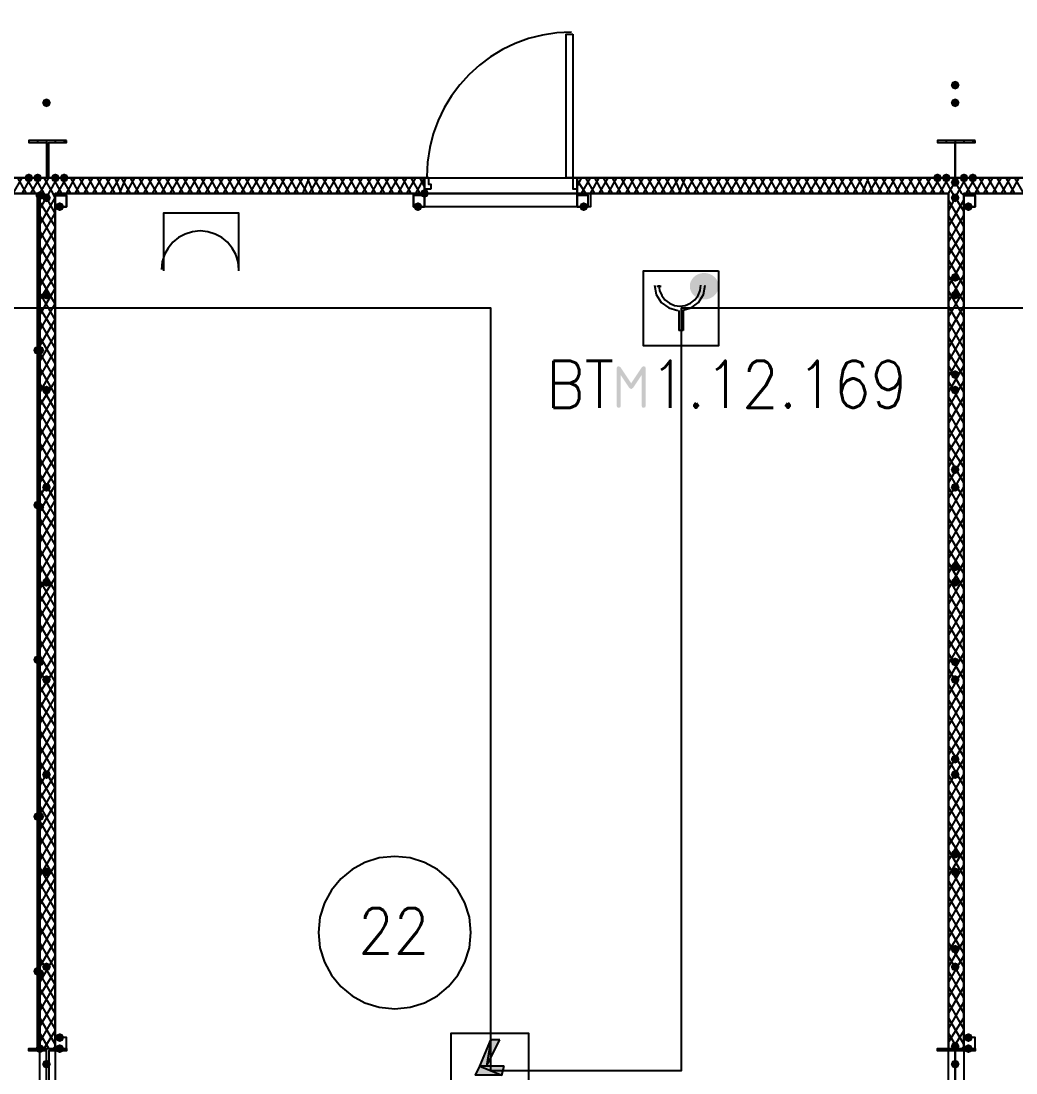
# Model space of a CAD drawing. Header units: millimetres. Extents: x 0 to 420, y 0 to 297.
# Drawn here: x 276.12 to 295.17, y 123.23 to 143.38 of the extents above; entities that cross this region are included whole.
import ezdxf

# ---------------------------------------------------------------- set-up
doc = ezdxf.new("R2010")
doc.units = ezdxf.units.MM
doc.layers.get('0').update_dxf_attribs({"linetype": 'CONTINUOUS'})
doc.styles.get("Standard").update_dxf_attribs({"font": 'STANDARD'})

msp = doc.modelspace()

# ---------------------------------------------------------------- hatches: boundary and pattern name
at = {"true_color": 0x000007}
for points in [[(294.089667, 142.155333), (294.064796, 142.095537), (294.005, 142.070667), (293.945204, 142.095537), (293.920333, 142.155333), (293.945204, 142.215129), (294.005, 142.24), (294.064796, 142.215129)], [(276.690667, 141.816667), (276.665796, 141.756871), (276.606, 141.732), (276.546204, 141.756871), (276.521333, 141.816667), (276.546204, 141.876462), (276.606, 141.901333), (276.665796, 141.876463)], [(294.089667, 141.816667), (294.064796, 141.756871), (294.005, 141.732), (293.945204, 141.756871), (293.920333, 141.816667), (293.945204, 141.876462), (294.005, 141.901333), (294.064796, 141.876463)], [(276.352, 140.377333), (276.327129, 140.317537), (276.267333, 140.292667), (276.207538, 140.317537), (276.182667, 140.377333), (276.207537, 140.437129), (276.267333, 140.462), (276.327129, 140.437129)], [(276.521333, 140.377333), (276.496463, 140.317537), (276.436667, 140.292667), (276.376871, 140.317537), (276.352, 140.377333), (276.376871, 140.437129), (276.436667, 140.462), (276.496462, 140.437129)], [(276.86, 140.377333), (276.835129, 140.317537), (276.775333, 140.292667), (276.715537, 140.317537), (276.690667, 140.377333), (276.715537, 140.437129), (276.775333, 140.462), (276.835129, 140.437129)], [(277.029333, 140.377333), (277.004462, 140.317537), (276.944667, 140.292667), (276.884871, 140.317537), (276.86, 140.377333), (276.884871, 140.437129), (276.944667, 140.462), (277.004462, 140.437129)], [(293.751, 140.377333), (293.726129, 140.317537), (293.666333, 140.292667), (293.606537, 140.317537), (293.581667, 140.377333), (293.606537, 140.437129), (293.666333, 140.462), (293.726129, 140.437129)], [(293.920333, 140.377333), (293.895463, 140.317537), (293.835667, 140.292667), (293.775871, 140.317537), (293.751, 140.377333), (293.775871, 140.437129), (293.835667, 140.462), (293.895462, 140.437129)], [(294.259, 140.377333), (294.234129, 140.317537), (294.174333, 140.292667), (294.114537, 140.317537), (294.089667, 140.377333), (294.114537, 140.437129), (294.174333, 140.462), (294.234129, 140.437129)], [(294.428333, 140.377333), (294.403462, 140.317537), (294.343667, 140.292667), (294.283871, 140.317537), (294.259, 140.377333), (294.283871, 140.437129), (294.343667, 140.462), (294.403462, 140.437129)], [(294.089667, 140.292667), (294.064796, 140.232871), (294.005, 140.208), (293.945204, 140.232871), (293.920333, 140.292667), (293.945204, 140.352462), (294.005, 140.377333), (294.064796, 140.352463)], [(276.690667, 139.996333), (276.665796, 139.936537), (276.606, 139.911667), (276.546204, 139.936537), (276.521333, 139.996333), (276.546204, 140.056129), (276.606, 140.081), (276.665796, 140.056129)], [(283.929667, 140.081), (283.904796, 140.021204), (283.845, 139.996333), (283.785204, 140.021204), (283.760333, 140.081), (283.785204, 140.140796), (283.845, 140.165667), (283.904796, 140.140796)], [(294.089667, 139.996333), (294.064796, 139.936537), (294.005, 139.911667), (293.945204, 139.936537), (293.920333, 139.996333), (293.945204, 140.056129), (294.005, 140.081), (294.064796, 140.056129)], [(276.944667, 139.827), (276.919796, 139.767204), (276.86, 139.742333), (276.800204, 139.767204), (276.775333, 139.827), (276.800204, 139.886796), (276.86, 139.911667), (276.919796, 139.886796)], [(283.802667, 139.827), (283.777796, 139.767204), (283.718, 139.742333), (283.658204, 139.767204), (283.633333, 139.827), (283.658204, 139.886796), (283.718, 139.911667), (283.777796, 139.886796)], [(286.977667, 139.827), (286.952796, 139.767204), (286.893, 139.742333), (286.833204, 139.767204), (286.808333, 139.827), (286.833204, 139.886796), (286.893, 139.911667), (286.952796, 139.886796)], [(294.343667, 139.827), (294.318796, 139.767204), (294.259, 139.742333), (294.199204, 139.767204), (294.174333, 139.827), (294.199204, 139.886796), (294.259, 139.911667), (294.318796, 139.886796)], [(294.089667, 138.472333), (294.064796, 138.412537), (294.005, 138.387667), (293.945204, 138.412537), (293.920333, 138.472333), (293.945204, 138.532129), (294.005, 138.557), (294.064796, 138.532129)], [(276.690667, 138.133667), (276.665796, 138.073871), (276.606, 138.049), (276.546204, 138.073871), (276.521333, 138.133667), (276.546204, 138.193462), (276.606, 138.218333), (276.665796, 138.193463)], [(294.089667, 138.133667), (294.064796, 138.073871), (294.005, 138.049), (293.945204, 138.073871), (293.920333, 138.133667), (293.945204, 138.193462), (294.005, 138.218333), (294.064796, 138.193463)], [(288.040299, 136.770621), (288.070065, 136.760699), (288.079987, 136.730933), (288.079987, 136.014354), (288.070065, 135.984588), (288.040299, 135.974666), (288.010534, 135.984588), (288.000612, 136.014354), (288.000612, 136.599744), (287.838003, 136.356658), (287.801623, 136.332956), (287.764141, 136.356658), (287.602634, 136.599744), (287.602634, 136.014354), (287.592713, 135.984588), (287.562947, 135.974666), (287.532699, 135.984588), (287.522708, 136.014354), (287.522708, 136.730933), (287.532699, 136.760699), (287.562947, 136.770621), (287.597674, 136.750777), (287.801623, 136.444853), (288.006675, 136.752982)], [(294.089667, 136.609667), (294.064796, 136.549871), (294.005, 136.525), (293.945204, 136.549871), (293.920333, 136.609667), (293.945204, 136.669462), (294.005, 136.694333), (294.064796, 136.669463)], [(276.690667, 136.313333), (276.665796, 136.253537), (276.606, 136.228667), (276.546204, 136.253537), (276.521333, 136.313333), (276.546204, 136.373129), (276.606, 136.398), (276.665796, 136.373129)], [(294.089667, 136.313333), (294.064796, 136.253537), (294.005, 136.228667), (293.945204, 136.253537), (293.920333, 136.313333), (293.945204, 136.373129), (294.005, 136.398), (294.064796, 136.373129)], [(294.089667, 134.789333), (294.064796, 134.729537), (294.005, 134.704667), (293.945204, 134.729537), (293.920333, 134.789333), (293.945204, 134.849129), (294.005, 134.874), (294.064796, 134.849129)], [(276.690667, 134.450667), (276.665796, 134.390871), (276.606, 134.366), (276.546204, 134.390871), (276.521333, 134.450667), (276.546204, 134.510462), (276.606, 134.535333), (276.665796, 134.510463)], [(294.089667, 134.450667), (294.064796, 134.390871), (294.005, 134.366), (293.945204, 134.390871), (293.920333, 134.450667), (293.945204, 134.510462), (294.005, 134.535333), (294.064796, 134.510463)], [(294.089667, 132.926667), (294.064796, 132.866871), (294.005, 132.842), (293.945204, 132.866871), (293.920333, 132.926667), (293.945204, 132.986462), (294.005, 133.011333), (294.064796, 132.986463)], [(276.690667, 132.630333), (276.665796, 132.570538), (276.606, 132.545667), (276.546204, 132.570538), (276.521333, 132.630333), (276.546204, 132.690129), (276.606, 132.715), (276.665796, 132.690129)], [(294.089667, 132.630333), (294.064796, 132.570538), (294.005, 132.545667), (293.945204, 132.570538), (293.920333, 132.630333), (293.945204, 132.690129), (294.005, 132.715), (294.064796, 132.690129)], [(294.089667, 131.106333), (294.064796, 131.046538), (294.005, 131.021667), (293.945204, 131.046538), (293.920333, 131.106333), (293.945204, 131.166129), (294.005, 131.191), (294.064796, 131.166129)], [(276.690667, 130.767667), (276.665796, 130.707871), (276.606, 130.683), (276.546204, 130.707871), (276.521333, 130.767667), (276.546204, 130.827462), (276.606, 130.852333), (276.665796, 130.827463)], [(294.089667, 130.767667), (294.064796, 130.707871), (294.005, 130.683), (293.945204, 130.707871), (293.920333, 130.767667), (293.945204, 130.827462), (294.005, 130.852333), (294.064796, 130.827463)], [(294.089667, 129.243667), (294.064796, 129.183871), (294.005, 129.159), (293.945204, 129.183871), (293.920333, 129.243667), (293.945204, 129.303462), (294.005, 129.328333), (294.064796, 129.303463)], [(276.690667, 128.947333), (276.665796, 128.887538), (276.606, 128.862667), (276.546204, 128.887538), (276.521333, 128.947333), (276.546204, 129.007129), (276.606, 129.032), (276.665796, 129.007129)], [(294.089667, 128.947333), (294.064796, 128.887538), (294.005, 128.862667), (293.945204, 128.887538), (293.920333, 128.947333), (293.945204, 129.007129), (294.005, 129.032), (294.064796, 129.007129)], [(294.089667, 127.423333), (294.064796, 127.363538), (294.005, 127.338667), (293.945204, 127.363538), (293.920333, 127.423333), (293.945204, 127.483129), (294.005, 127.508), (294.064796, 127.483129)], [(276.690667, 127.084667), (276.665796, 127.024871), (276.606, 127), (276.546204, 127.024871), (276.521333, 127.084667), (276.546204, 127.144462), (276.606, 127.169333), (276.665796, 127.144463)], [(294.089667, 127.084667), (294.064796, 127.024871), (294.005, 127), (293.945204, 127.024871), (293.920333, 127.084667), (293.945204, 127.144462), (294.005, 127.169333), (294.064796, 127.144463)], [(294.089667, 125.603), (294.064796, 125.543204), (294.005, 125.518333), (293.945204, 125.543204), (293.920333, 125.603), (293.945204, 125.662796), (294.005, 125.687667), (294.064796, 125.662796)], [(276.690667, 125.264333), (276.665796, 125.204537), (276.606, 125.179667), (276.546204, 125.204537), (276.521333, 125.264333), (276.546204, 125.324129), (276.606, 125.349), (276.665796, 125.324129)], [(294.089667, 125.264333), (294.064796, 125.204537), (294.005, 125.179667), (293.945204, 125.204537), (293.920333, 125.264333), (293.945204, 125.324129), (294.005, 125.349), (294.064796, 125.324129)], [(276.944667, 123.909667), (276.919796, 123.849871), (276.86, 123.825), (276.800204, 123.849871), (276.775333, 123.909667), (276.800204, 123.969462), (276.86, 123.994333), (276.919796, 123.969463)], [(294.343667, 123.909667), (294.318796, 123.849871), (294.259, 123.825), (294.199204, 123.849871), (294.174333, 123.909667), (294.199204, 123.969462), (294.259, 123.994333), (294.318796, 123.969463)], [(276.563667, 123.698), (276.538796, 123.638204), (276.479, 123.613333), (276.419204, 123.638204), (276.394333, 123.698), (276.419204, 123.757796), (276.479, 123.782667), (276.538796, 123.757796)], [(276.944667, 123.698), (276.919796, 123.638204), (276.86, 123.613333), (276.800204, 123.638204), (276.775333, 123.698), (276.800204, 123.757796), (276.86, 123.782667), (276.919796, 123.757796)], [(294.089667, 123.740333), (294.064796, 123.680538), (294.005, 123.655667), (293.945204, 123.680538), (293.920333, 123.740333), (293.945204, 123.800129), (294.005, 123.825), (294.064796, 123.800129)], [(294.343667, 123.698), (294.318796, 123.638204), (294.259, 123.613333), (294.199204, 123.638204), (294.174333, 123.698), (294.199204, 123.757796), (294.259, 123.782667), (294.318796, 123.757796)], [(276.690667, 123.401667), (276.665796, 123.341871), (276.606, 123.317), (276.546204, 123.341871), (276.521333, 123.401667), (276.546204, 123.461462), (276.606, 123.486333), (276.665796, 123.461463)], [(294.089667, 123.401667), (294.064796, 123.341871), (294.005, 123.317), (293.945204, 123.341871), (293.920333, 123.401667), (293.945204, 123.461462), (294.005, 123.486333), (294.064796, 123.461463)]]:
    msp.add_hatch(color=0, dxfattribs=at).paths.add_polyline_path(points, flags=0)
at = {"true_color": 0x0000fe}
for points in [[(276.563667, 140.038667), (276.538796, 139.978871), (276.479, 139.954), (276.419204, 139.978871), (276.394333, 140.038667), (276.419204, 140.098462), (276.479, 140.123333), (276.538796, 140.098463)], [(276.563667, 140.038667), (276.538796, 139.978871), (276.479, 139.954), (276.419204, 139.978871), (276.394333, 140.038667), (276.419204, 140.098462), (276.479, 140.123333), (276.538796, 140.098463)], [(276.521333, 137.075333), (276.496463, 137.015537), (276.436667, 136.990667), (276.376871, 137.015537), (276.352, 137.075333), (276.376871, 137.135129), (276.436667, 137.16), (276.496462, 137.135129)], [(276.563667, 137.075333), (276.538796, 137.015537), (276.479, 136.990667), (276.419204, 137.015537), (276.394333, 137.075333), (276.419204, 137.135129), (276.479, 137.16), (276.538796, 137.135129)], [(276.521333, 134.112), (276.496463, 134.052204), (276.436667, 134.027333), (276.376871, 134.052204), (276.352, 134.112), (276.376871, 134.171796), (276.436667, 134.196667), (276.496462, 134.171796)], [(276.563667, 134.069667), (276.538796, 134.009871), (276.479, 133.985), (276.419204, 134.009871), (276.394333, 134.069667), (276.419204, 134.129462), (276.479, 134.154333), (276.538796, 134.129463)], [(276.521333, 131.148667), (276.496463, 131.088871), (276.436667, 131.064), (276.376871, 131.088871), (276.352, 131.148667), (276.376871, 131.208462), (276.436667, 131.233333), (276.496462, 131.208463)], [(276.563667, 131.106333), (276.538796, 131.046538), (276.479, 131.021667), (276.419204, 131.046538), (276.394333, 131.106333), (276.419204, 131.166129), (276.479, 131.191), (276.538796, 131.166129)], [(276.521333, 128.143), (276.496463, 128.083204), (276.436667, 128.058333), (276.376871, 128.083204), (276.352, 128.143), (276.376871, 128.202796), (276.436667, 128.227667), (276.496462, 128.202796)], [(276.563667, 128.143), (276.538796, 128.083204), (276.479, 128.058333), (276.419204, 128.083204), (276.394333, 128.143), (276.419204, 128.202796), (276.479, 128.227667), (276.538796, 128.202796)], [(276.521333, 125.179667), (276.496463, 125.119871), (276.436667, 125.095), (276.376871, 125.119871), (276.352, 125.179667), (276.376871, 125.239462), (276.436667, 125.264333), (276.496462, 125.239463)], [(276.563667, 125.137333), (276.538796, 125.077538), (276.479, 125.052667), (276.419204, 125.077538), (276.394333, 125.137333), (276.419204, 125.197129), (276.479, 125.222), (276.538796, 125.197129)]]:
    msp.add_hatch(color=0, dxfattribs=at).paths.add_polyline_path(points, flags=0)
at = {"true_color": 0x000007}
h = msp.add_hatch(color=0, dxfattribs=at)
h.paths.add_polyline_path([(276.479, 140.038667), (276.436667, 140.038667), (276.479, 123.698)], flags=0)
h.paths.add_polyline_path([(276.436667, 140.038667), (276.479, 123.698), (276.436667, 123.698)], flags=0)
at = {"true_color": 0x000001}
h = msp.add_hatch(color=0, dxfattribs=at)
edge = h.paths.add_edge_path(flags=0)
edge.add_ellipse((289.200167, 138.302999), major_axis=(0.275167, 0), ratio=0.923077, start_angle=0, end_angle=360)
h = msp.add_hatch(color=0, dxfattribs=at)
h.paths.add_polyline_path([(285.284334, 123.867333), (285.115001, 123.867333), (285.030334, 123.359333)], flags=0)
h.paths.add_polyline_path([(285.115001, 123.867333), (285.030334, 123.359333), (284.903334, 123.359333)], flags=0)
h = msp.add_hatch(color=0, dxfattribs=at)
h.paths.add_polyline_path([(285.369001, 123.359333), (284.903334, 123.359333), (285.326667, 123.19)], flags=0)
h.paths.add_polyline_path([(284.903334, 123.359333), (285.326667, 123.19), (284.818667, 123.19)], flags=0)

# ---------------------------------------------------------------- linework, layer by layer
at = {"color": 0, "true_color": 0x000008}
msp.add_lwpolyline([(380.322667, 140.377333), (380.322667, 187.452), (258.868333, 187.452), (258.868333, 140.377333)], close=True, dxfattribs=at)
at = {"color": 0, "true_color": 0x000007}
for points in [[(286.660167, 143.171333), (286.376658, 143.157018), (286.10134, 143.115), (285.835605, 143.046674), (285.580849, 142.953432), (285.338463, 142.83667), (285.109843, 142.697781), (284.896381, 142.538158), (284.699472, 142.359195), (284.520509, 142.162286), (284.360886, 141.948824), (284.221996, 141.720204), (284.105234, 141.477818), (284.011993, 141.223061), (283.943667, 140.957327), (283.901649, 140.682009), (283.887333, 140.3985)], [(276.267333, 141.097), (276.267333, 141.054667)], [(276.436667, 141.097), (276.436667, 141.054667)], [(276.606, 141.097), (276.606, 140.377333)], [(276.775333, 141.097), (276.775333, 141.054667)], [(276.944667, 141.097), (276.944667, 141.054667)], [(293.666333, 141.097), (293.666333, 141.054667)], [(293.835667, 141.097), (293.835667, 141.054667)], [(294.005, 141.097), (294.005, 140.377333)], [(294.174333, 141.097), (294.174333, 141.054667)], [(294.343667, 141.097), (294.343667, 141.054667)], [(283.845, 140.377333), (269.367, 140.377333)], [(275.971, 140.081), (276.140333, 140.377333)], [(276.225, 140.081), (276.055667, 140.377333)], [(276.140333, 140.081), (276.309667, 140.377333)], [(276.394333, 140.081), (276.225, 140.377333)], [(276.309667, 140.081), (276.479, 140.377333)], [(276.563667, 140.081), (276.394333, 140.377333)], [(276.479, 140.081), (276.648333, 140.377333)], [(276.733, 140.081), (276.563667, 140.377333)], [(276.648333, 140.081), (276.817667, 140.377333)], [(276.902333, 140.081), (276.733, 140.377333)], [(276.817667, 140.081), (276.987, 140.377333)], [(277.071667, 140.081), (276.902333, 140.377333)], [(276.987, 140.081), (277.156333, 140.377333)], [(277.241, 140.081), (277.071667, 140.377333)], [(277.156333, 140.081), (277.325667, 140.377333)], [(277.410333, 140.081), (277.241, 140.377333)], [(277.325667, 140.081), (277.495, 140.377333)], [(277.579667, 140.081), (277.410333, 140.377333)], [(277.495, 140.081), (277.664333, 140.377333)], [(277.749, 140.081), (277.579667, 140.377333)], [(277.664333, 140.081), (277.833667, 140.377333)], [(277.918333, 140.081), (277.749, 140.377333)], [(277.833667, 140.081), (278.003, 140.377333)], [(278.045333, 140.081), (277.918333, 140.377333)], [(278.003, 140.081), (278.13, 140.377333)], [(278.214667, 140.081), (278.045333, 140.377333)], [(278.13, 140.081), (278.299333, 140.377333)], [(278.384, 140.081), (278.214667, 140.377333)], [(278.299333, 140.081), (278.468667, 140.377333)], [(278.553333, 140.081), (278.384, 140.377333)], [(278.468667, 140.081), (278.638, 140.377333)], [(278.722667, 140.081), (278.553333, 140.377333)], [(278.638, 140.081), (278.807333, 140.377333)], [(278.892, 140.081), (278.722667, 140.377333)], [(278.807333, 140.081), (278.976667, 140.377333)], [(279.061333, 140.081), (278.892, 140.377333)], [(278.976667, 140.081), (279.146, 140.377333)], [(279.230667, 140.081), (279.061333, 140.377333)], [(279.146, 140.081), (279.315333, 140.377333)], [(279.4, 140.081), (279.230667, 140.377333)], [(279.315333, 140.081), (279.484667, 140.377333)], [(279.569333, 140.081), (279.4, 140.377333)], [(279.484667, 140.081), (279.654, 140.377333)], [(279.738667, 140.081), (279.569333, 140.377333)], [(279.654, 140.081), (279.823333, 140.377333)], [(279.908, 140.081), (279.738667, 140.377333)], [(279.823333, 140.081), (279.992667, 140.377333)], [(280.077333, 140.081), (279.908, 140.377333)], [(279.992667, 140.081), (280.162, 140.377333)], [(280.246667, 140.081), (280.077333, 140.377333)], [(280.162, 140.081), (280.331333, 140.377333)], [(280.416, 140.081), (280.246667, 140.377333)], [(280.331333, 140.081), (280.500667, 140.377333)], [(280.585333, 140.081), (280.416, 140.377333)], [(280.500667, 140.081), (280.67, 140.377333)], [(280.754667, 140.081), (280.585333, 140.377333)], [(280.67, 140.081), (280.839333, 140.377333)], [(280.924, 140.081), (280.754667, 140.377333)], [(280.839333, 140.081), (281.008667, 140.377333)], [(281.093333, 140.081), (280.924, 140.377333)], [(281.008667, 140.081), (281.178, 140.377333)], [(281.262667, 140.081), (281.093333, 140.377333)], [(281.178, 140.081), (281.347333, 140.377333)], [(281.432, 140.081), (281.262667, 140.377333)], [(281.347333, 140.081), (281.516667, 140.377333)], [(281.601333, 140.081), (281.432, 140.377333)], [(281.516667, 140.081), (281.643667, 140.377333)], [(281.728333, 140.081), (281.601333, 140.377333)], [(281.643667, 140.081), (281.813, 140.377333)], [(281.897667, 140.081), (281.728333, 140.377333)], [(281.813, 140.081), (281.982333, 140.377333)], [(282.067, 140.081), (281.897667, 140.377333)], [(281.982333, 140.081), (282.151667, 140.377333)], [(282.236333, 140.081), (282.067, 140.377333)], [(282.151667, 140.081), (282.321, 140.377333)], [(282.405667, 140.081), (282.236333, 140.377333)], [(282.321, 140.081), (282.490333, 140.377333)], [(282.575, 140.081), (282.405667, 140.377333)], [(282.490333, 140.081), (282.659667, 140.377333)], [(282.744333, 140.081), (282.575, 140.377333)], [(282.659667, 140.081), (282.829, 140.377333)], [(282.913667, 140.081), (282.744333, 140.377333)], [(282.829, 140.081), (282.998333, 140.377333)], [(283.083, 140.081), (282.913667, 140.377333)], [(282.998333, 140.081), (283.167667, 140.377333)], [(283.252333, 140.081), (283.083, 140.377333)], [(283.167667, 140.081), (283.337, 140.377333)], [(283.421667, 140.081), (283.252333, 140.377333)], [(283.337, 140.081), (283.506333, 140.377333)], [(283.591, 140.081), (283.421667, 140.377333)], [(283.506333, 140.081), (283.675667, 140.377333)], [(283.760333, 140.081), (283.591, 140.377333)], [(283.675667, 140.081), (283.845, 140.377333)], [(283.845, 140.208), (283.760333, 140.377333)], [(283.845, 140.377333), (283.845, 140.165667), (283.845, 140.081)], [(283.845, 140.081), (283.845, 140.165667), (283.845, 140.377333), (283.845, 140.165667)], [(286.766, 140.208), (286.850667, 140.377333)], [(286.766, 140.377333), (286.766, 140.165667), (286.766, 140.081)], [(286.766, 140.081), (286.766, 140.165667), (286.766, 140.377333), (286.766, 140.165667)], [(301.244, 140.377333), (286.766, 140.377333)], [(286.935333, 140.081), (286.766, 140.335)], [(286.850667, 140.081), (287.02, 140.377333)], [(287.104667, 140.081), (286.935333, 140.377333)], [(287.02, 140.081), (287.189333, 140.377333)], [(287.274, 140.081), (287.104667, 140.377333)], [(287.189333, 140.081), (287.358667, 140.377333)], [(287.443333, 140.081), (287.274, 140.377333)], [(287.358667, 140.081), (287.528, 140.377333)], [(287.612667, 140.081), (287.443333, 140.377333)], [(287.528, 140.081), (287.697333, 140.377333)], [(287.782, 140.081), (287.612667, 140.377333)], [(287.697333, 140.081), (287.866667, 140.377333)], [(287.951333, 140.081), (287.782, 140.377333)], [(287.866667, 140.081), (288.036, 140.377333)], [(288.120667, 140.081), (287.951333, 140.377333)], [(288.036, 140.081), (288.205333, 140.377333)], [(288.29, 140.081), (288.120667, 140.377333)], [(288.205333, 140.081), (288.374667, 140.377333)], [(288.459333, 140.081), (288.29, 140.377333)], [(288.374667, 140.081), (288.544, 140.377333)], [(288.628667, 140.081), (288.459333, 140.377333)], [(288.544, 140.081), (288.713333, 140.377333)], [(288.755667, 140.081), (288.628667, 140.377333)], [(288.713333, 140.081), (288.840333, 140.377333)], [(288.925, 140.081), (288.755667, 140.377333)], [(288.840333, 140.081), (289.009667, 140.377333)], [(289.094333, 140.081), (288.925, 140.377333)], [(289.009667, 140.081), (289.179, 140.377333)], [(289.263667, 140.081), (289.094333, 140.377333)], [(289.179, 140.081), (289.348333, 140.377333)], [(289.433, 140.081), (289.263667, 140.377333)], [(289.348333, 140.081), (289.517667, 140.377333)], [(289.602333, 140.081), (289.433, 140.377333)], [(289.517667, 140.081), (289.687, 140.377333)], [(289.771667, 140.081), (289.602333, 140.377333)], [(289.687, 140.081), (289.856333, 140.377333)], [(289.941, 140.081), (289.771667, 140.377333)], [(289.856333, 140.081), (290.025667, 140.377333)], [(290.110333, 140.081), (289.941, 140.377333)], [(290.025667, 140.081), (290.195, 140.377333)], [(290.279667, 140.081), (290.110333, 140.377333)], [(290.195, 140.081), (290.364333, 140.377333)], [(290.449, 140.081), (290.279667, 140.377333)], [(290.364333, 140.081), (290.533667, 140.377333)], [(290.618333, 140.081), (290.449, 140.377333)], [(290.533667, 140.081), (290.703, 140.377333)], [(290.787667, 140.081), (290.618333, 140.377333)], [(290.703, 140.081), (290.872333, 140.377333)], [(290.957, 140.081), (290.787667, 140.377333)], [(290.872333, 140.081), (291.041667, 140.377333)], [(291.126333, 140.081), (290.957, 140.377333)], [(291.041667, 140.081), (291.211, 140.377333)], [(291.295667, 140.081), (291.126333, 140.377333)], [(291.211, 140.081), (291.380333, 140.377333)], [(291.465, 140.081), (291.295667, 140.377333)], [(291.380333, 140.081), (291.549667, 140.377333)], [(291.634333, 140.081), (291.465, 140.377333)], [(291.549667, 140.081), (291.719, 140.377333)], [(291.803667, 140.081), (291.634333, 140.377333)], [(291.719, 140.081), (291.888333, 140.377333)], [(291.973, 140.081), (291.803667, 140.377333)], [(291.888333, 140.081), (292.057667, 140.377333)], [(292.142333, 140.081), (291.973, 140.377333)], [(292.057667, 140.081), (292.227, 140.377333)], [(292.311667, 140.081), (292.142333, 140.377333)], [(292.227, 140.081), (292.354, 140.377333)], [(292.438667, 140.081), (292.311667, 140.377333)], [(292.354, 140.081), (292.523333, 140.377333)], [(292.608, 140.081), (292.438667, 140.377333)], [(292.523333, 140.081), (292.692667, 140.377333)], [(292.777333, 140.081), (292.608, 140.377333)], [(292.692667, 140.081), (292.862, 140.377333)], [(292.946667, 140.081), (292.777333, 140.377333)], [(292.862, 140.081), (293.031333, 140.377333)], [(293.116, 140.081), (292.946667, 140.377333)], [(293.031333, 140.081), (293.200667, 140.377333)], [(293.285333, 140.081), (293.116, 140.377333)], [(293.200667, 140.081), (293.37, 140.377333)], [(293.454667, 140.081), (293.285333, 140.377333)], [(293.37, 140.081), (293.539333, 140.377333)], [(293.624, 140.081), (293.454667, 140.377333)], [(293.539333, 140.081), (293.708667, 140.377333)], [(293.793333, 140.081), (293.624, 140.377333)], [(293.708667, 140.081), (293.878, 140.377333)], [(293.962667, 140.081), (293.793333, 140.377333)], [(293.878, 140.081), (294.047333, 140.377333)], [(294.132, 140.081), (293.962667, 140.377333)], [(294.047333, 140.081), (294.216667, 140.377333)], [(294.301333, 140.081), (294.132, 140.377333)], [(294.216667, 140.081), (294.386, 140.377333)], [(294.470667, 140.081), (294.301333, 140.377333)], [(294.386, 140.081), (294.555333, 140.377333)], [(294.64, 140.081), (294.470667, 140.377333)], [(294.555333, 140.081), (294.724667, 140.377333)], [(294.809333, 140.081), (294.64, 140.377333)], [(294.724667, 140.081), (294.894, 140.377333)], [(294.978667, 140.081), (294.809333, 140.377333)], [(294.894, 140.081), (295.063333, 140.377333)], [(295.148, 140.081), (294.978667, 140.377333)], [(295.063333, 140.081), (295.232667, 140.377333)], [(295.317333, 140.081), (295.148, 140.377333)], [(269.367, 140.081), (276.479, 140.081)], [(276.479, 140.038667), (276.479, 140.081)], [(276.479, 139.784667), (276.648333, 140.081)], [(276.479, 140.081), (276.479, 123.698), (276.775333, 123.698), (276.775333, 140.081)], [(276.775333, 139.7), (276.563667, 140.081)], [(276.775333, 139.996333), (276.733, 140.081)], [(276.775333, 140.081), (283.845, 140.081)], [(276.86, 140.081), (276.86, 140.038667)], [(283.718, 140.081), (283.718, 140.038667)], [(283.845, 139.954), (283.845, 140.081), (285.326667, 140.081)], [(285.326667, 140.081), (286.766, 140.081), (286.766, 139.954)], [(286.766, 140.081), (293.878, 140.081)], [(286.893, 140.081), (286.893, 140.038667)], [(293.878, 140.038667), (293.878, 140.081)], [(293.878, 139.742333), (294.047333, 140.081)], [(293.878, 140.081), (293.878, 123.698), (294.174333, 123.698), (294.174333, 140.081)], [(294.174333, 139.742333), (293.962667, 140.081)], [(294.174333, 140.038667), (294.132, 140.081)], [(294.174333, 140.081), (301.244, 140.081)], [(294.259, 140.081), (294.259, 140.038667)], [(276.479, 140.038667), (276.479, 123.698), (276.436667, 140.038667), (276.436667, 123.698)], [(276.479, 139.488333), (276.775333, 139.996333)], [(276.775333, 139.446), (276.479, 139.911667)], [(285.326667, 139.827), (283.845, 139.827), (283.845, 139.954)], [(286.766, 139.954), (286.766, 139.827), (285.326667, 139.827)], [(293.878, 139.446), (294.174333, 139.954)], [(294.174333, 139.446), (293.878, 139.954)], [(276.479, 139.192), (276.775333, 139.7)], [(276.775333, 139.149667), (276.479, 139.657667)], [(293.878, 139.149667), (294.174333, 139.657667)], [(294.174333, 139.149667), (293.878, 139.657667)], [(276.479, 138.895667), (276.775333, 139.403667)], [(276.775333, 138.853333), (276.479, 139.361333)], [(293.878, 138.895667), (294.174333, 139.361333)], [(294.174333, 138.853333), (293.878, 139.361333)], [(276.479, 138.599333), (276.775333, 139.107333)], [(276.775333, 138.557), (276.479, 139.065)], [(293.878, 138.599333), (294.174333, 139.107333)], [(294.174333, 138.599333), (293.878, 139.065)], [(276.479, 138.303), (276.775333, 138.811)], [(276.775333, 138.260667), (276.479, 138.768667)], [(293.878, 138.303), (294.174333, 138.811)], [(294.174333, 138.303), (293.878, 138.811)], [(276.479, 138.049), (276.775333, 138.514667)], [(276.775333, 137.964333), (276.479, 138.472333)], [(288.036001, 138.599333), (289.475334, 138.599333)], [(293.878, 138.006667), (294.174333, 138.514667)], [(294.174333, 138.006667), (293.878, 138.514667)], [(276.479, 137.752667), (276.775333, 138.260667)], [(276.775333, 137.668), (276.479, 138.176)], [(293.878, 137.710333), (294.174333, 138.218333)], [(294.174333, 137.710333), (293.878, 138.218333)], [(276.479, 137.456333), (276.775333, 137.964333)], [(276.775333, 137.414), (276.479, 137.879667)], [(293.878, 137.414), (294.174333, 137.922)], [(294.174333, 137.414), (293.878, 137.922)], [(276.479, 137.16), (276.775333, 137.668)], [(276.775333, 137.117667), (276.479, 137.625667)], [(293.878, 137.117667), (294.174333, 137.625667)], [(294.174333, 137.117667), (293.878, 137.625667)], [(276.479, 136.863667), (276.775333, 137.371667)], [(276.775333, 136.821333), (276.479, 137.329333)], [(293.878, 136.863667), (294.174333, 137.371667)], [(294.174333, 136.821333), (293.878, 137.329333)], [(276.479, 136.567333), (276.775333, 137.075333)], [(276.775333, 136.525), (276.479, 137.033)], [(293.878, 136.567333), (294.174333, 137.075333)], [(294.174333, 136.567333), (293.878, 137.033)], [(276.479, 136.271), (276.775333, 136.779)], [(276.775333, 136.228667), (276.479, 136.736667)], [(293.878, 136.271), (294.174333, 136.779)], [(294.174333, 136.271), (293.878, 136.779)], [(276.479, 136.017), (276.775333, 136.482667)], [(276.775333, 135.932333), (276.479, 136.440333)], [(293.878, 135.974667), (294.174333, 136.482667)], [(294.174333, 135.974667), (293.878, 136.482667)], [(276.479, 135.720667), (276.775333, 136.228667)], [(276.775333, 135.678333), (276.479, 136.144)], [(293.878, 135.678333), (294.174333, 136.186333)], [(294.174333, 135.678333), (293.878, 136.186333)], [(276.479, 135.424333), (276.775333, 135.932333)], [(276.775333, 135.382), (276.479, 135.89)], [(293.878, 135.382), (294.174333, 135.89)], [(294.174333, 135.382), (293.878, 135.89)], [(276.479, 135.128), (276.775333, 135.636)], [(276.775333, 135.085667), (276.479, 135.593667)], [(293.878, 135.128), (294.174333, 135.593667)], [(294.174333, 135.085667), (293.878, 135.593667)], [(276.479, 134.831667), (276.775333, 135.339667)], [(276.775333, 134.789333), (276.479, 135.297333)], [(293.878, 134.831667), (294.174333, 135.339667)], [(294.174333, 134.831667), (293.878, 135.297333)], [(276.479, 134.535333), (276.775333, 135.043333)], [(293.878, 134.535333), (294.174333, 135.043333)], [(294.174333, 134.535333), (293.878, 135.043333)], [(276.775333, 134.493), (276.479, 135.001)], [(276.479, 134.281333), (276.775333, 134.747)], [(276.775333, 134.196667), (276.479, 134.704667)], [(293.878, 134.239), (294.174333, 134.747)], [(294.174333, 134.239), (293.878, 134.747)], [(276.479, 133.985), (276.775333, 134.493)], [(276.775333, 133.900333), (276.479, 134.408333)], [(293.878, 133.942667), (294.174333, 134.450667)], [(294.174333, 133.942667), (293.878, 134.450667)], [(276.479, 133.688667), (276.775333, 134.196667)], [(276.775333, 133.646333), (276.479, 134.112)], [(293.878, 133.646333), (294.174333, 134.154333)], [(294.174333, 133.646333), (293.878, 134.154333)], [(276.479, 133.392333), (276.775333, 133.900333)], [(276.775333, 133.35), (276.479, 133.858)], [(293.878, 133.35), (294.174333, 133.858)], [(294.174333, 133.35), (293.878, 133.858)], [(276.479, 133.096), (276.775333, 133.604)], [(276.775333, 133.053667), (276.479, 133.561667)], [(293.878, 133.096), (294.174333, 133.561667)], [(294.174333, 133.053667), (293.878, 133.561667)], [(276.479, 132.799667), (276.775333, 133.307667)], [(276.775333, 132.757333), (276.479, 133.265333)], [(293.878, 132.799667), (294.174333, 133.307667)], [(294.174333, 132.799667), (293.878, 133.265333)], [(276.479, 132.503333), (276.775333, 133.011333)], [(293.878, 132.503333), (294.174333, 133.011333)], [(294.174333, 132.503333), (293.878, 133.011333)], [(276.775333, 132.461), (276.479, 132.969)], [(276.479, 132.249333), (276.775333, 132.715)], [(276.775333, 132.164667), (276.479, 132.672667)], [(293.878, 132.207), (294.174333, 132.715)], [(294.174333, 132.207), (293.878, 132.715)], [(276.479, 131.953), (276.775333, 132.461)], [(293.878, 131.910667), (294.174333, 132.418667)], [(294.174333, 131.910667), (293.878, 132.418667)], [(276.775333, 131.910667), (276.479, 132.376333)], [(276.479, 131.656667), (276.775333, 132.164667)], [(276.775333, 131.614333), (276.479, 132.122333)], [(293.878, 131.614333), (294.174333, 132.122333)], [(294.174333, 131.614333), (293.878, 132.122333)], [(276.479, 131.360333), (276.775333, 131.868333)], [(276.775333, 131.318), (276.479, 131.826)], [(293.878, 131.360333), (294.174333, 131.826)], [(294.174333, 131.318), (293.878, 131.826)], [(276.479, 131.064), (276.775333, 131.572)], [(276.775333, 131.021667), (276.479, 131.529667)], [(293.878, 131.064), (294.174333, 131.572)], [(294.174333, 131.064), (293.878, 131.529667)], [(276.479, 130.767667), (276.775333, 131.275667)], [(276.775333, 130.725333), (276.479, 131.233333)], [(293.878, 130.767667), (294.174333, 131.275667)], [(294.174333, 130.767667), (293.878, 131.275667)], [(276.479, 130.513667), (276.775333, 130.979333)], [(276.775333, 130.429), (276.479, 130.937)], [(293.878, 130.471333), (294.174333, 130.979333)], [(294.174333, 130.471333), (293.878, 130.979333)], [(276.479, 130.217333), (276.775333, 130.725333)], [(276.775333, 130.132667), (276.479, 130.640667)], [(293.878, 130.175), (294.174333, 130.683)], [(294.174333, 130.175), (293.878, 130.683)], [(276.479, 129.921), (276.775333, 130.429)], [(293.878, 129.878667), (294.174333, 130.386667)], [(294.174333, 129.878667), (293.878, 130.386667)], [(276.775333, 129.878667), (276.479, 130.344333)], [(276.479, 129.624667), (276.775333, 130.132667)], [(276.775333, 129.582333), (276.479, 130.090333)], [(293.878, 129.582333), (294.174333, 130.090333)], [(294.174333, 129.582333), (293.878, 130.090333)], [(276.479, 129.328333), (276.775333, 129.836333)], [(276.775333, 129.286), (276.479, 129.794)], [(293.878, 129.328333), (294.174333, 129.794)], [(294.174333, 129.286), (293.878, 129.794)], [(276.479, 129.032), (276.775333, 129.54)], [(276.775333, 128.989667), (276.479, 129.497667)], [(293.878, 129.032), (294.174333, 129.54)], [(294.174333, 129.032), (293.878, 129.497667)], [(276.479, 128.735667), (276.775333, 129.243667)], [(276.775333, 128.693333), (276.479, 129.201333)], [(293.878, 128.735667), (294.174333, 129.243667)], [(294.174333, 128.735667), (293.878, 129.243667)], [(276.479, 128.481667), (276.775333, 128.947333)], [(276.775333, 128.397), (276.479, 128.905)], [(293.878, 128.439333), (294.174333, 128.947333)], [(294.174333, 128.439333), (293.878, 128.947333)], [(276.479, 128.185333), (276.775333, 128.693333)], [(276.775333, 128.143), (276.479, 128.608667)], [(293.878, 128.143), (294.174333, 128.651)], [(294.174333, 128.143), (293.878, 128.651)], [(276.479, 127.889), (276.775333, 128.397)], [(276.775333, 127.846667), (276.479, 128.354667)], [(293.878, 127.846667), (294.174333, 128.354667)], [(294.174333, 127.846667), (293.878, 128.354667)], [(276.479, 127.592667), (276.775333, 128.100667)], [(276.775333, 127.550333), (276.479, 128.058333)], [(293.878, 127.592667), (294.174333, 128.058333)], [(294.174333, 127.550333), (293.878, 128.058333)], [(276.479, 127.296333), (276.775333, 127.804333)], [(276.775333, 127.254), (276.479, 127.762)], [(293.878, 127.296333), (294.174333, 127.804333)], [(294.174333, 127.296333), (293.878, 127.762)], [(276.479, 127), (276.775333, 127.508)], [(276.775333, 126.957667), (276.479, 127.465667)], [(284.734, 125.9205), (284.704328, 126.214844), (284.619228, 126.488996), (284.484572, 126.737083), (284.306232, 126.953232), (284.090083, 127.131572), (283.841996, 127.266228), (283.567844, 127.351328), (283.2735, 127.381), (282.979156, 127.351328), (282.705004, 127.266228), (282.456917, 127.131572), (282.240768, 126.953232), (282.062428, 126.737083), (281.927772, 126.488996), (281.842672, 126.214844), (281.813, 125.9205)], [(293.878, 127), (294.174333, 127.508)], [(294.174333, 127), (293.878, 127.508)], [(276.479, 126.746), (276.775333, 127.211667)], [(276.775333, 126.661333), (276.479, 127.169333)], [(293.878, 126.703667), (294.174333, 127.211667)], [(294.174333, 126.703667), (293.878, 127.211667)], [(276.479, 126.449667), (276.775333, 126.957667)], [(276.775333, 126.365), (276.479, 126.873)], [(293.878, 126.407333), (294.174333, 126.915333)], [(294.174333, 126.407333), (293.878, 126.915333)], [(276.479, 126.153333), (276.775333, 126.661333)], [(276.775333, 126.111), (276.479, 126.576667)], [(293.878, 126.111), (294.174333, 126.619)], [(294.174333, 126.111), (293.878, 126.619)], [(276.479, 125.857), (276.775333, 126.365)], [(276.775333, 125.814667), (276.479, 126.322667)], [(293.878, 125.814667), (294.174333, 126.322667)], [(294.174333, 125.814667), (293.878, 126.322667)], [(276.479, 125.560667), (276.775333, 126.068667)], [(276.775333, 125.518333), (276.479, 126.026333)], [(293.878, 125.560667), (294.174333, 126.026333)], [(294.174333, 125.518333), (293.878, 126.026333)], [(276.479, 125.264333), (276.775333, 125.772333)], [(281.813, 125.9205), (281.842672, 125.626156), (281.927772, 125.352004), (282.062428, 125.103917), (282.240768, 124.887768), (282.456917, 124.709428), (282.705004, 124.574772), (282.979156, 124.489672), (283.2735, 124.46), (283.567844, 124.489672), (283.841996, 124.574772), (284.090083, 124.709428), (284.306232, 124.887768), (284.484572, 125.103917), (284.619228, 125.352004), (284.704328, 125.626156), (284.734, 125.9205)], [(293.878, 125.264333), (294.174333, 125.772333)], [(276.775333, 125.222), (276.479, 125.73)], [(294.174333, 125.264333), (293.878, 125.73)], [(276.479, 124.968), (276.775333, 125.476)], [(276.775333, 124.925667), (276.479, 125.433667)], [(293.878, 124.968), (294.174333, 125.476)], [(294.174333, 124.968), (293.878, 125.476)], [(276.479, 124.714), (276.775333, 125.179667)], [(276.775333, 124.629333), (276.479, 125.137333)], [(293.878, 124.671667), (294.174333, 125.179667)], [(294.174333, 124.671667), (293.878, 125.179667)], [(276.479, 124.417667), (276.775333, 124.925667)], [(276.775333, 124.375333), (276.479, 124.841)], [(293.878, 124.375333), (294.174333, 124.883333)], [(294.174333, 124.375333), (293.878, 124.883333)], [(276.479, 124.121333), (276.775333, 124.629333)], [(276.775333, 124.079), (276.479, 124.587)], [(293.878, 124.079), (294.174333, 124.587)], [(294.174333, 124.079), (293.878, 124.587)], [(276.479, 123.825), (276.775333, 124.333)], [(276.775333, 123.782667), (276.479, 124.290667)], [(293.878, 123.825), (294.174333, 124.290667)], [(294.174333, 123.782667), (293.878, 124.290667)], [(276.648333, 123.698), (276.479, 123.994333)], [(276.563667, 123.698), (276.775333, 124.036667)], [(284.353001, 123.994333), (285.834667, 123.994333)], [(294.047333, 123.698), (293.878, 123.994333)], [(293.962667, 123.698), (294.174333, 124.036667)], [(276.733, 123.698), (276.775333, 123.740333)], [(293.878, 123.698), (293.878, 123.740333)], [(294.132, 123.698), (294.174333, 123.740333)], [(276.267333, 123.655667), (276.267333, 123.698)], [(276.436667, 123.655667), (276.436667, 123.698)], [(276.606, 122.978333), (276.606, 123.698)], [(276.775333, 123.655667), (276.775333, 123.698)], [(276.944667, 123.655667), (276.944667, 123.698)], [(293.666333, 123.655667), (293.666333, 123.698)], [(293.835667, 123.655667), (293.835667, 123.698)], [(294.005, 122.978333), (294.005, 123.698)], [(294.174333, 123.655667), (294.174333, 123.698)], [(294.343667, 123.655667), (294.343667, 123.698)]]:
    msp.add_lwpolyline(points, dxfattribs=at)
for points in [[(286.681333, 143.129), (286.681333, 140.377333), (286.554333, 140.377333), (286.554333, 143.129)], [(276.987, 141.097), (276.267333, 141.097), (276.267333, 141.054667), (276.606, 141.054667), (276.606, 140.377333), (276.267333, 140.377333), (276.987, 140.377333), (276.648333, 140.377333), (276.648333, 141.054667), (276.987, 141.054667)], [(294.386, 141.097), (293.666333, 141.097), (293.666333, 141.054667), (294.005, 141.054667), (294.005, 140.377333), (293.666333, 140.377333), (294.386, 140.377333), (294.005, 140.377333), (294.005, 141.054667), (294.386, 141.054667)], [(283.972, 140.165667), (283.972, 140.250333), (283.929667, 140.250333), (283.929667, 140.377333), (283.845, 140.377333), (283.845, 140.165667)], [(286.766, 140.165667), (286.766, 140.377333), (286.681333, 140.377333), (286.681333, 140.250333), (286.681333, 140.165667)], [(276.987, 140.081), (276.775333, 140.081), (276.775333, 139.827), (276.987, 139.827)], [(283.633333, 140.081), (283.845, 140.081), (283.845, 139.827), (283.633333, 139.827)], [(286.766, 140.081), (287.02, 140.081), (287.02, 139.827), (286.766, 139.827)], [(294.386, 140.081), (294.174333, 140.081), (294.174333, 139.827), (294.386, 139.827)], [(276.479, 140.038667), (276.436667, 140.038667), (276.479, 123.698)], [(276.436667, 140.038667), (276.479, 123.698), (276.436667, 123.698)], [(276.479, 123.698), (276.479, 140.038667), (276.436667, 140.038667), (276.436667, 123.698)], [(276.479, 123.698), (276.479, 140.038667), (276.436667, 140.038667), (276.436667, 123.698)], [(276.987, 140.038667), (276.987, 139.827), (276.775333, 139.827), (276.775333, 140.038667)], [(283.633333, 140.038667), (283.633333, 139.827), (283.845, 139.827), (283.845, 140.038667)], [(286.766, 140.038667), (286.766, 139.827), (286.977667, 139.827), (286.977667, 140.038667)], [(294.386, 140.038667), (294.386, 139.827), (294.174333, 139.827), (294.174333, 140.038667)], [(276.987, 123.909667), (276.775333, 123.909667), (276.775333, 123.698), (276.987, 123.698), (276.987, 123.909667), (276.775333, 123.909667), (276.775333, 123.698), (276.987, 123.698)], [(294.386, 123.909667), (294.174333, 123.909667), (294.174333, 123.698), (294.386, 123.698), (294.386, 123.909667), (294.174333, 123.909667), (294.174333, 123.698), (294.386, 123.698)], [(276.987, 122.978333), (276.267333, 122.978333), (276.267333, 123.020667), (276.606, 123.020667), (276.606, 123.655667), (276.267333, 123.655667), (276.267333, 123.698), (276.987, 123.698), (276.987, 123.655667), (276.648333, 123.655667), (276.648333, 123.020667), (276.987, 123.020667)], [(294.386, 122.978333), (293.666333, 122.978333), (293.666333, 123.020667), (294.005, 123.020667), (294.005, 123.655667), (293.666333, 123.655667), (293.666333, 123.698), (294.386, 123.698), (294.386, 123.655667), (294.005, 123.655667), (294.005, 123.020667), (294.386, 123.020667)]]:
    msp.add_lwpolyline(points, close=True, dxfattribs=at)
at = {"color": 0, "true_color": 0x00002b}
for points in [[(258.868333, 105.579333), (276.479, 105.579333), (276.479, 140.081), (258.868333, 140.081)], [(276.775333, 105.579333), (293.878, 105.579333), (293.878, 140.081), (276.775333, 140.081)], [(311.234667, 140.081), (294.174333, 140.081), (294.174333, 105.579333), (311.234667, 105.579333)]]:
    msp.add_lwpolyline(points, close=True, dxfattribs=at)
at = {"color": 0, "true_color": 0x000006}
for points in [[(280.289001, 138.599333), (280.289001, 139.699999), (278.849667, 139.699999), (278.849667, 138.599333)], [(280.289001, 138.620711), (280.27391, 138.769982), (280.230717, 138.909008), (280.1624, 139.034814), (280.071936, 139.144422), (279.962304, 139.234855), (279.83648, 139.303136), (279.697442, 139.346287), (279.548167, 139.361333), (279.398893, 139.346287), (279.259855, 139.303136), (279.134031, 139.234855), (279.024398, 139.144422), (278.933935, 139.034814), (278.865618, 138.909008), (278.822425, 138.769982), (278.807334, 138.620711)]]:
    msp.add_lwpolyline(points, dxfattribs=at)
at = {"color": 0, "true_color": 0x000001}
for points in [[(289.475334, 138.599333), (289.475334, 137.159999), (288.036001, 137.159999), (288.036001, 138.599333)], [(285.834667, 122.555), (284.353001, 122.555), (284.353001, 123.994333), (285.834667, 123.994333)], [(285.115001, 123.867333), (285.030334, 123.359333), (284.903334, 123.359333)], [(285.284334, 123.867333), (285.115001, 123.867333), (285.030334, 123.359333)], [(284.903334, 123.359333), (285.326667, 123.19), (284.818667, 123.19)], [(285.369001, 123.359333), (284.903334, 123.359333), (285.326667, 123.19)]]:
    msp.add_lwpolyline(points, close=True, dxfattribs=at)
for points in [[(288.247667, 138.325614), (288.281823, 138.144771), (288.376768, 137.993964), (288.519505, 137.887273), (288.697036, 137.838781)], [(288.290001, 138.302999), (288.374667, 138.302999)], [(288.332338, 138.325826), (288.345903, 138.22057), (288.385673, 138.124049), (288.44893, 138.040998), (288.532956, 137.976152), (288.631004, 137.935528), (288.734505, 137.921987), (288.838006, 137.935528), (288.936054, 137.976152), (289.020079, 138.040998), (289.083337, 138.124049), (289.123107, 138.22057), (289.136671, 138.325826)], [(288.771944, 137.838776), (288.949493, 137.887269), (289.092228, 137.99396), (289.187163, 138.144767), (289.221313, 138.32561)], [(319.870667, 137.879666), (305.900667, 137.879666), (305.900667, 123.274666), (302.471667, 123.274666), (302.471667, 137.879666), (289.475334, 137.879666), (288.755667, 137.879666), (288.755667, 123.274666), (285.115001, 123.274666), (285.115001, 137.879666), (271.907001, 137.879666)], [(288.713334, 137.837333), (288.713334, 137.456333)], [(288.798001, 137.837333), (288.798001, 137.456333)], [(288.798001, 137.456333), (288.713334, 137.456333)]]:
    msp.add_lwpolyline(points, dxfattribs=at)

# ---------------------------------------------------------------- texts
at = {"color": 0, "true_color": 0x000007, "attachment_point": 1}
for s, insert, char_height, width in [('BT', (286.173333, 136.876233), 0.90157, 1.30226779), ('1.12.169', (288.162997, 136.876233), 0.90157, 3.90680337), ('22', (282.575, 126.390366), 0.872032, 1.06581688)]:
    msp.add_mtext(s, dxfattribs=dict(at, insert=insert, char_height=char_height, width=width))

doc.saveas('drawing.dxf')
